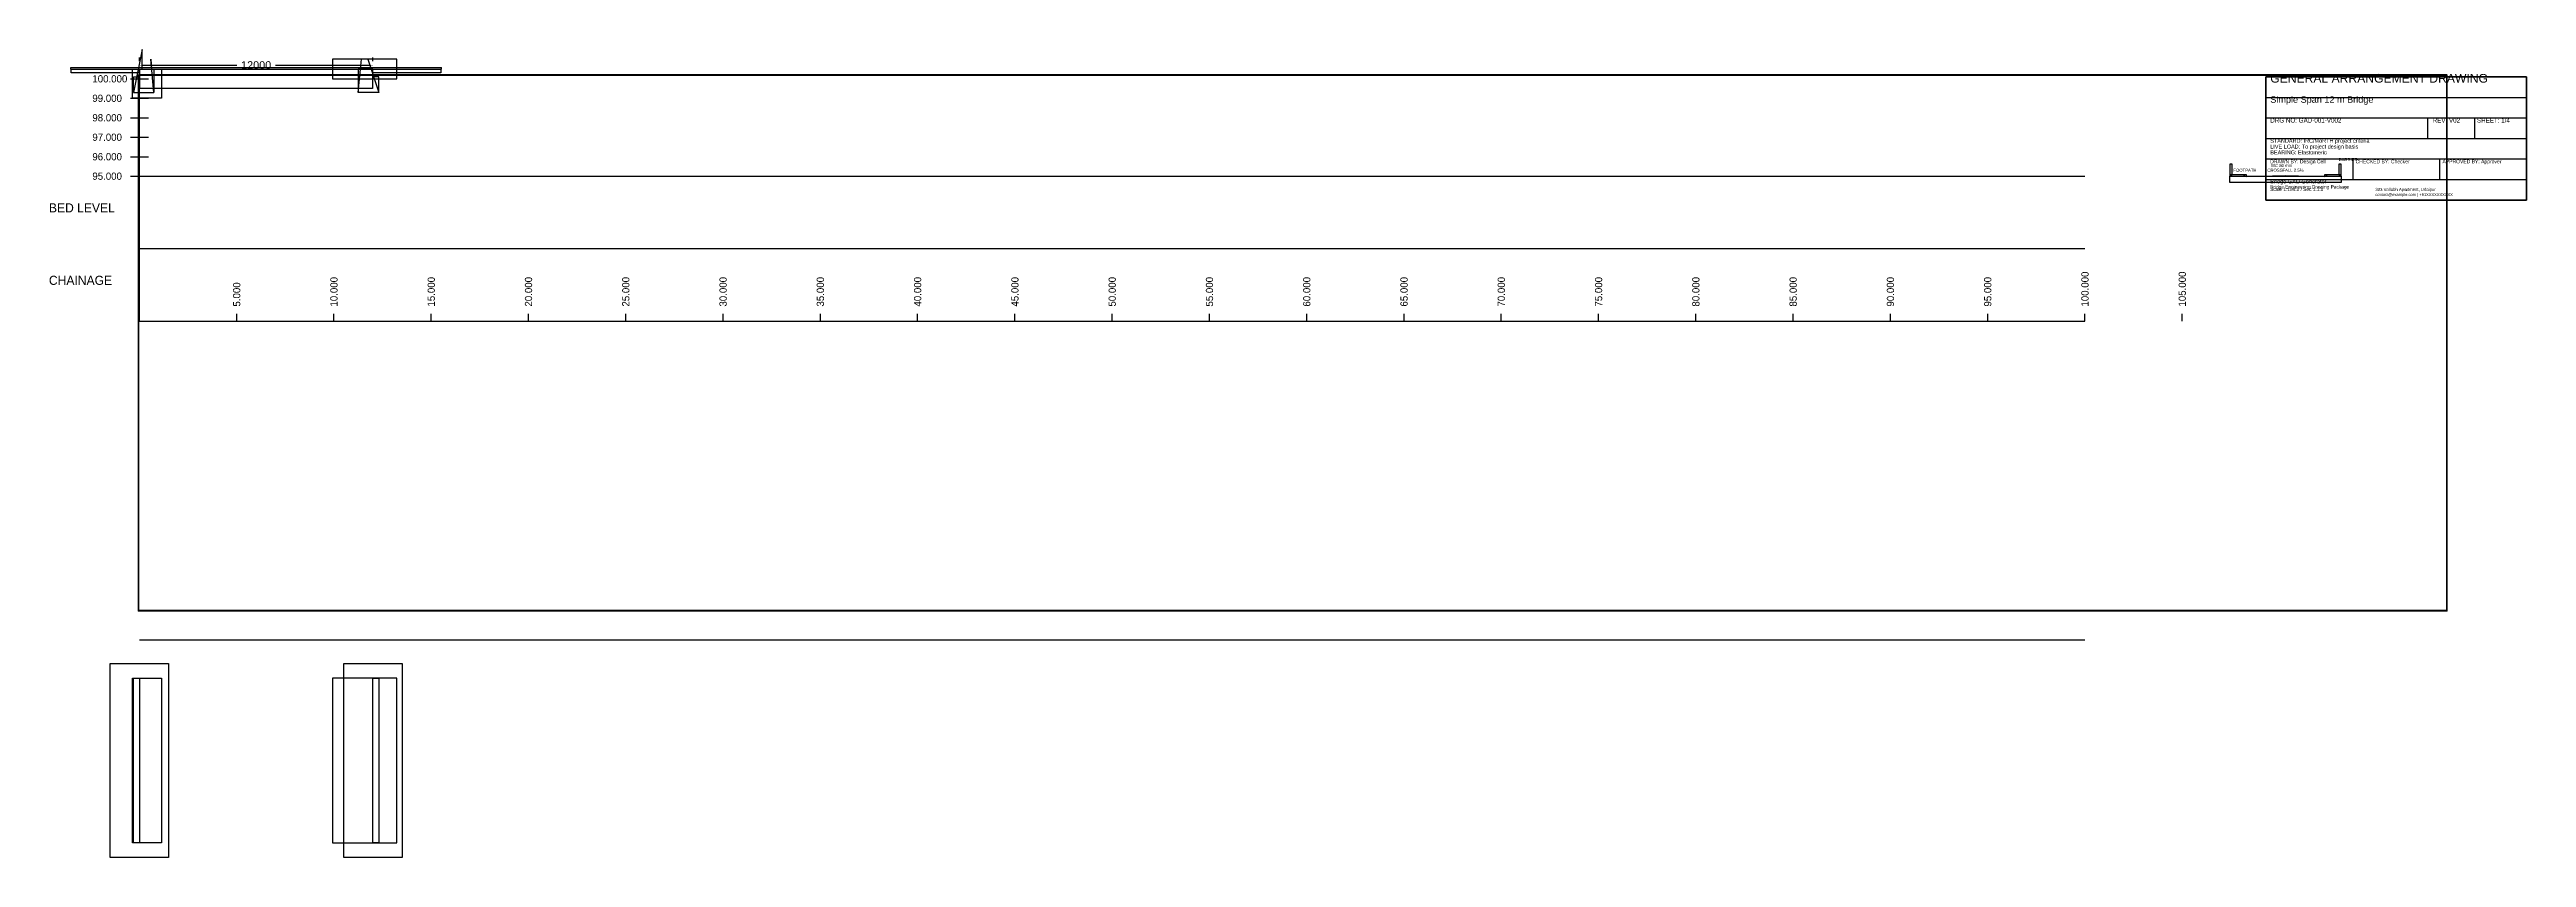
# Model space of a CAD drawing. Header units: metres. Extents: x -4618 to 122692, y -34885 to 6595.
import ezdxf

# ---------------------------------------------------------------- set-up
doc = ezdxf.new("R2010")
doc.units = ezdxf.units.M
doc.styles.add('Arial', font='Arial.ttf')
doc.dimstyles.new('PMB100', dxfattribs={"dimtxt": 400, "dimasz": 150, "dimexe": 400, "dimexo": 400, "dimtad": 0, "dimtxsty": 'Arial', "dimcen": 2.5, "dimazin": 3, "dimtfac": 1, "dimtdec": 0, "dimtmove": 0, "dimatfit": 3})

msp = doc.modelspace()

# ---------------------------------------------------------------- linework, layer by layer
for p, q in [((-3525, 5675), (15525, 5675)), ((-3525, 5595), (-3525, 5675)), ((-3525, 5595), (15525, 5595)), ((-465, 5095), (465, 5095)), ((-360, 5595), (1130, 5595)), ((0, -7345), (0, 5095)), ((13233.333, 6095), (9920, 6095)), ((15525, 5595), (15525, 5675)), ((-465, 4095), (465, 4095)), ((-300, 4395), (750, 4395)), ((12300, 4395), (11250, 4395)), ((109300, 4141), (122692, 4141)), ((109300, 4141), (122692, 4141)), ((-465, 3095), (465, 3095)), ((109300, 3087), (122692, 3087)), ((109300, 3087), (122692, 3087)), ((117603.04, 3087), (117603.04, 2033)), ((117603.04, 3087), (117603.04, 2033)), ((120013.6, 3087), (120013.6, 2033)), ((120013.6, 3087), (120013.6, 2033)), ((-465, 2095), (465, 2095)), ((109300, 2033), (122692, 2033)), ((109300, 2033), (122692, 2033)), ((-465, 1095), (465, 1095)), ((-465, 95), (465, 95)), ((0, 95), (100000, 95)), ((109300, 979), (122692, 979)), ((109300, 979), (122692, 979)), ((113764, 979), (113764, -75)), ((113764, 979), (113764, -75)), ((118228, 979), (118228, -75)), ((118228, 979), (118228, -75)), ((109300, -75), (122692, -75)), ((109300, -75), (122692, -75)), ((0, -3625), (100000, -3625)), ((0, -7345), (100000, -7345)), ((5000, -7345), (5000, -6973)), ((10000, -7345), (10000, -6973)), ((15000, -7345), (15000, -6973)), ((20000, -7345), (20000, -6973)), ((25000, -7345), (25000, -6973)), ((30000, -7345), (30000, -6973)), ((35000, -7345), (35000, -6973)), ((40000, -7345), (40000, -6973)), ((45000, -7345), (45000, -6973)), ((50000, -7345), (50000, -6973)), ((55000, -7345), (55000, -6973)), ((60000, -7345), (60000, -6973)), ((65000, -7345), (65000, -6973)), ((70000, -7345), (70000, -6973)), ((75000, -7345), (75000, -6973)), ((80000, -7345), (80000, -6973)), ((85000, -7345), (85000, -6973)), ((90000, -7345), (90000, -6973)), ((95000, -7345), (95000, -6973)), ((100000, -7345), (100000, -6973)), ((105000, -7345), (105000, -6973)), ((0, -23713), (100000, -23713))]:
    msp.add_line(p, q)
for points in [[(0, 5195), (0, 5595), (750, 5595), (750, 4395), (580, 6095), (630, 5595), (1130, 5595), (1130, 4095), (-360, 4095), (-360, 5595), (140, 5595), (140, 6595), (-300, 4395), (-300, 5195)], [(-3500, 5595), (0, 5595), (0, 5395), (-3500, 5395), (-3500, 5595)], [(-30, 5275), (118580, 5275), (118580, -22205), (-30, -22205)], [(25, 5595), (11975, 5595), (11975, 4595), (25, 4595), (25, 5595)], [(12000, 5195), (12000, 5595), (11250, 5595), (11250, 4395), (11420, 6095), (11420, 6095), (9920, 6095), (9920, 5095), (13233.333, 5095), (13233.333, 6095), (11733.333, 6095), (11733.333, 6095), (12300, 4395), (12300, 5195)], [(12000, 5595), (15500, 5595), (15500, 5395), (12000, 5395), (12000, 5595)], [(107440, 170), (107565, 170), (107565, 720), (107440, 720)], [(107440, 95), (108190, 95), (108190, 170), (107440, 170)], [(107440, 95), (113170, 95), (113170, -230), (107440, -230)], [(108190, 95), (108305, 95), (108305, 170), (108190, 170)], [(112305, 95), (112420, 95), (112420, 170), (112305, 170)], [(112420, 95), (113170, 95), (113170, 170), (112420, 170)], [(113045, 170), (113170, 170), (113170, 720), (113045, 720)], [(-1500, -24925), (1500, -24925), (1500, -34885), (-1500, -34885)], [(10500, -24925), (13500, -24925), (13500, -34885), (10500, -34885)], [(1130, -25675), (1130, -34135), (-360, -34135), (-360, -25675)], [(-300, -25675), (0, -25675), (0, -34135), (-300, -34135)], [(9920, -25675), (9920, -34135), (13233.333, -34135), (13233.333, -25675)], [(12000, -25675), (12300, -25675), (12300, -34135), (12000, -34135)]]:
    msp.add_lwpolyline(points, close=True)
at = {"lineweight": 35}
for points in [[(-50, 5295), (118600, 5295), (118600, -22225), (-50, -22225)], [(109300, 5195), (122692, 5195), (122692, -1129), (109300, -1129)], [(109300, 5195), (122692, 5195), (122692, -1129), (109300, -1129)]]:
    msp.add_lwpolyline(points, close=True, dxfattribs=at)
msp.add_lwpolyline([(108305, 85), (110305, 135), (112305, 85)])

# ---------------------------------------------------------------- texts
for s, height, p in [('100.000', 372, (-2418, 4909)), ('99.000', 372, (-2418, 3909)), ('98.000', 372, (-2418, 2909)), ('DRG NO: GAD-001-V002', 232.5, (109523.2, 2845.2)), ('DRG NO: GAD-001-V002', 232.5, (109523.2, 2845.2)), ('REV: V02', 232.5, (117870.88, 2845.2)), ('REV: V02', 232.5, (117870.88, 2845.2)), ('SHEET: 1/4', 232.5, (120147.52, 2845.2)), ('SHEET: 1/4', 232.5, (120147.52, 2845.2)), ('97.000', 372, (-2418, 1909)), ('96.000', 372, (-2418, 909)), ('STANDARD: IRC/MoRTH project criteria', 204.6, (109523.2, 1809.8)), ('STANDARD: IRC/MoRTH project criteria', 204.6, (109523.2, 1809.8)), ('LIVE LOAD: To project design basis', 204.6, (109523.2, 1512.2)), ('LIVE LOAD: To project design basis', 204.6, (109523.2, 1512.2)), ('BEARING: Elastomeric', 204.6, (109523.2, 1214.6)), ('BEARING: Elastomeric', 204.6, (109523.2, 1214.6)), ('95.000', 372, (-2418, -91)), ('FOOTPATH', 158.1, (107627.5, 318.8)), ('CROSSFALL 2.5%', 158.1, (109375, 321)), ('DRAWN BY: Design Cell', 186, (109523.2, 755.8)), ('DRAWN BY: Design Cell', 186, (109523.2, 755.8)), ('WC 80 mm', 158.1, (109561, 562.8)), ('BARRIER', 158.1, (113045, 868.8)), ('CHECKED BY: Checker', 186, (113912.8, 755.8)), ('CHECKED BY: Checker', 186, (113912.8, 755.8)), ('APPROVED BY: Approver', 186, (118376.8, 755.8)), ('APPROVED BY: Approver', 186, (118376.8, 755.8)), ('Scale 1:186.0 / Sec 1:1.0', 176.7, (109523.2, -664)), ('Scale 1:186.0 / Sec 1:1.0', 176.7, (109523.2, -664)), ('Bridge Engineering Drawing Package', 176.7, (109523.2, -540)), ('Bridge Engineering Drawing Package', 176.7, (109523.2, -540)), ('303 Vallabh Apartment, Udaipur', 158.1, (114924.64, -664)), ('303 Vallabh Apartment, Udaipur', 158.1, (114924.64, -664)), ('contact@example.com | +91XXXXXXXXXX', 148.8, (114924.64, -924.4)), ('contact@example.com | +91XXXXXXXXXX', 148.8, (114924.64, -924.4)), ('BED LEVEL', 465, (-4650, -1765)), ('CHAINAGE', 465, (-4650, -5485))]:
    msp.add_text(s, height=height).set_placement(p)
at = {"style": 'Arial'}
for s, height, p in [('GENERAL ARRANGEMENT DRAWING', 446.4, (109523.2, 4897.4)), ('GENERAL ARRANGEMENT DRAWING', 446.4, (109523.2, 4897.4)), ('Simple Span 12 m Bridge', 334.8, (109523.2, 3862)), ('Simple Span 12 m Bridge', 334.8, (109523.2, 3862)), ('Bridge GAD Generator', 204.6, (109523.2, -279.6)), ('Bridge GAD Generator', 204.6, (109523.2, -279.6))]:
    msp.add_text(s, height=height, dxfattribs=at).set_placement(p)
for s, p in [('100.000', (100186, -6601)), ('105.000', (105186, -6601)), ('5.000', (5186, -6601)), ('10.000', (10186, -6601)), ('15.000', (15186, -6601)), ('20.000', (20186, -6601)), ('25.000', (25186, -6601)), ('30.000', (30186, -6601)), ('35.000', (35186, -6601)), ('40.000', (40186, -6601)), ('45.000', (45186, -6601)), ('50.000', (50186, -6601)), ('55.000', (55186, -6601)), ('60.000', (60186, -6601)), ('65.000', (65186, -6601)), ('70.000', (70186, -6601)), ('75.000', (75186, -6601)), ('80.000', (80186, -6601)), ('85.000', (85186, -6601)), ('90.000', (90186, -6601)), ('95.000', (95186, -6601))]:
    msp.add_text(s, height=372, rotation=90).set_placement(p)

# ---------------------------------------------------------------- dimensions: what is measured, and where the dimension line sits
msp.add_linear_dim(base=(0, 5795), p1=(0, 5595), p2=(12000, 5595), dimstyle='PMB100').render()

doc.saveas('drawing.dxf')
